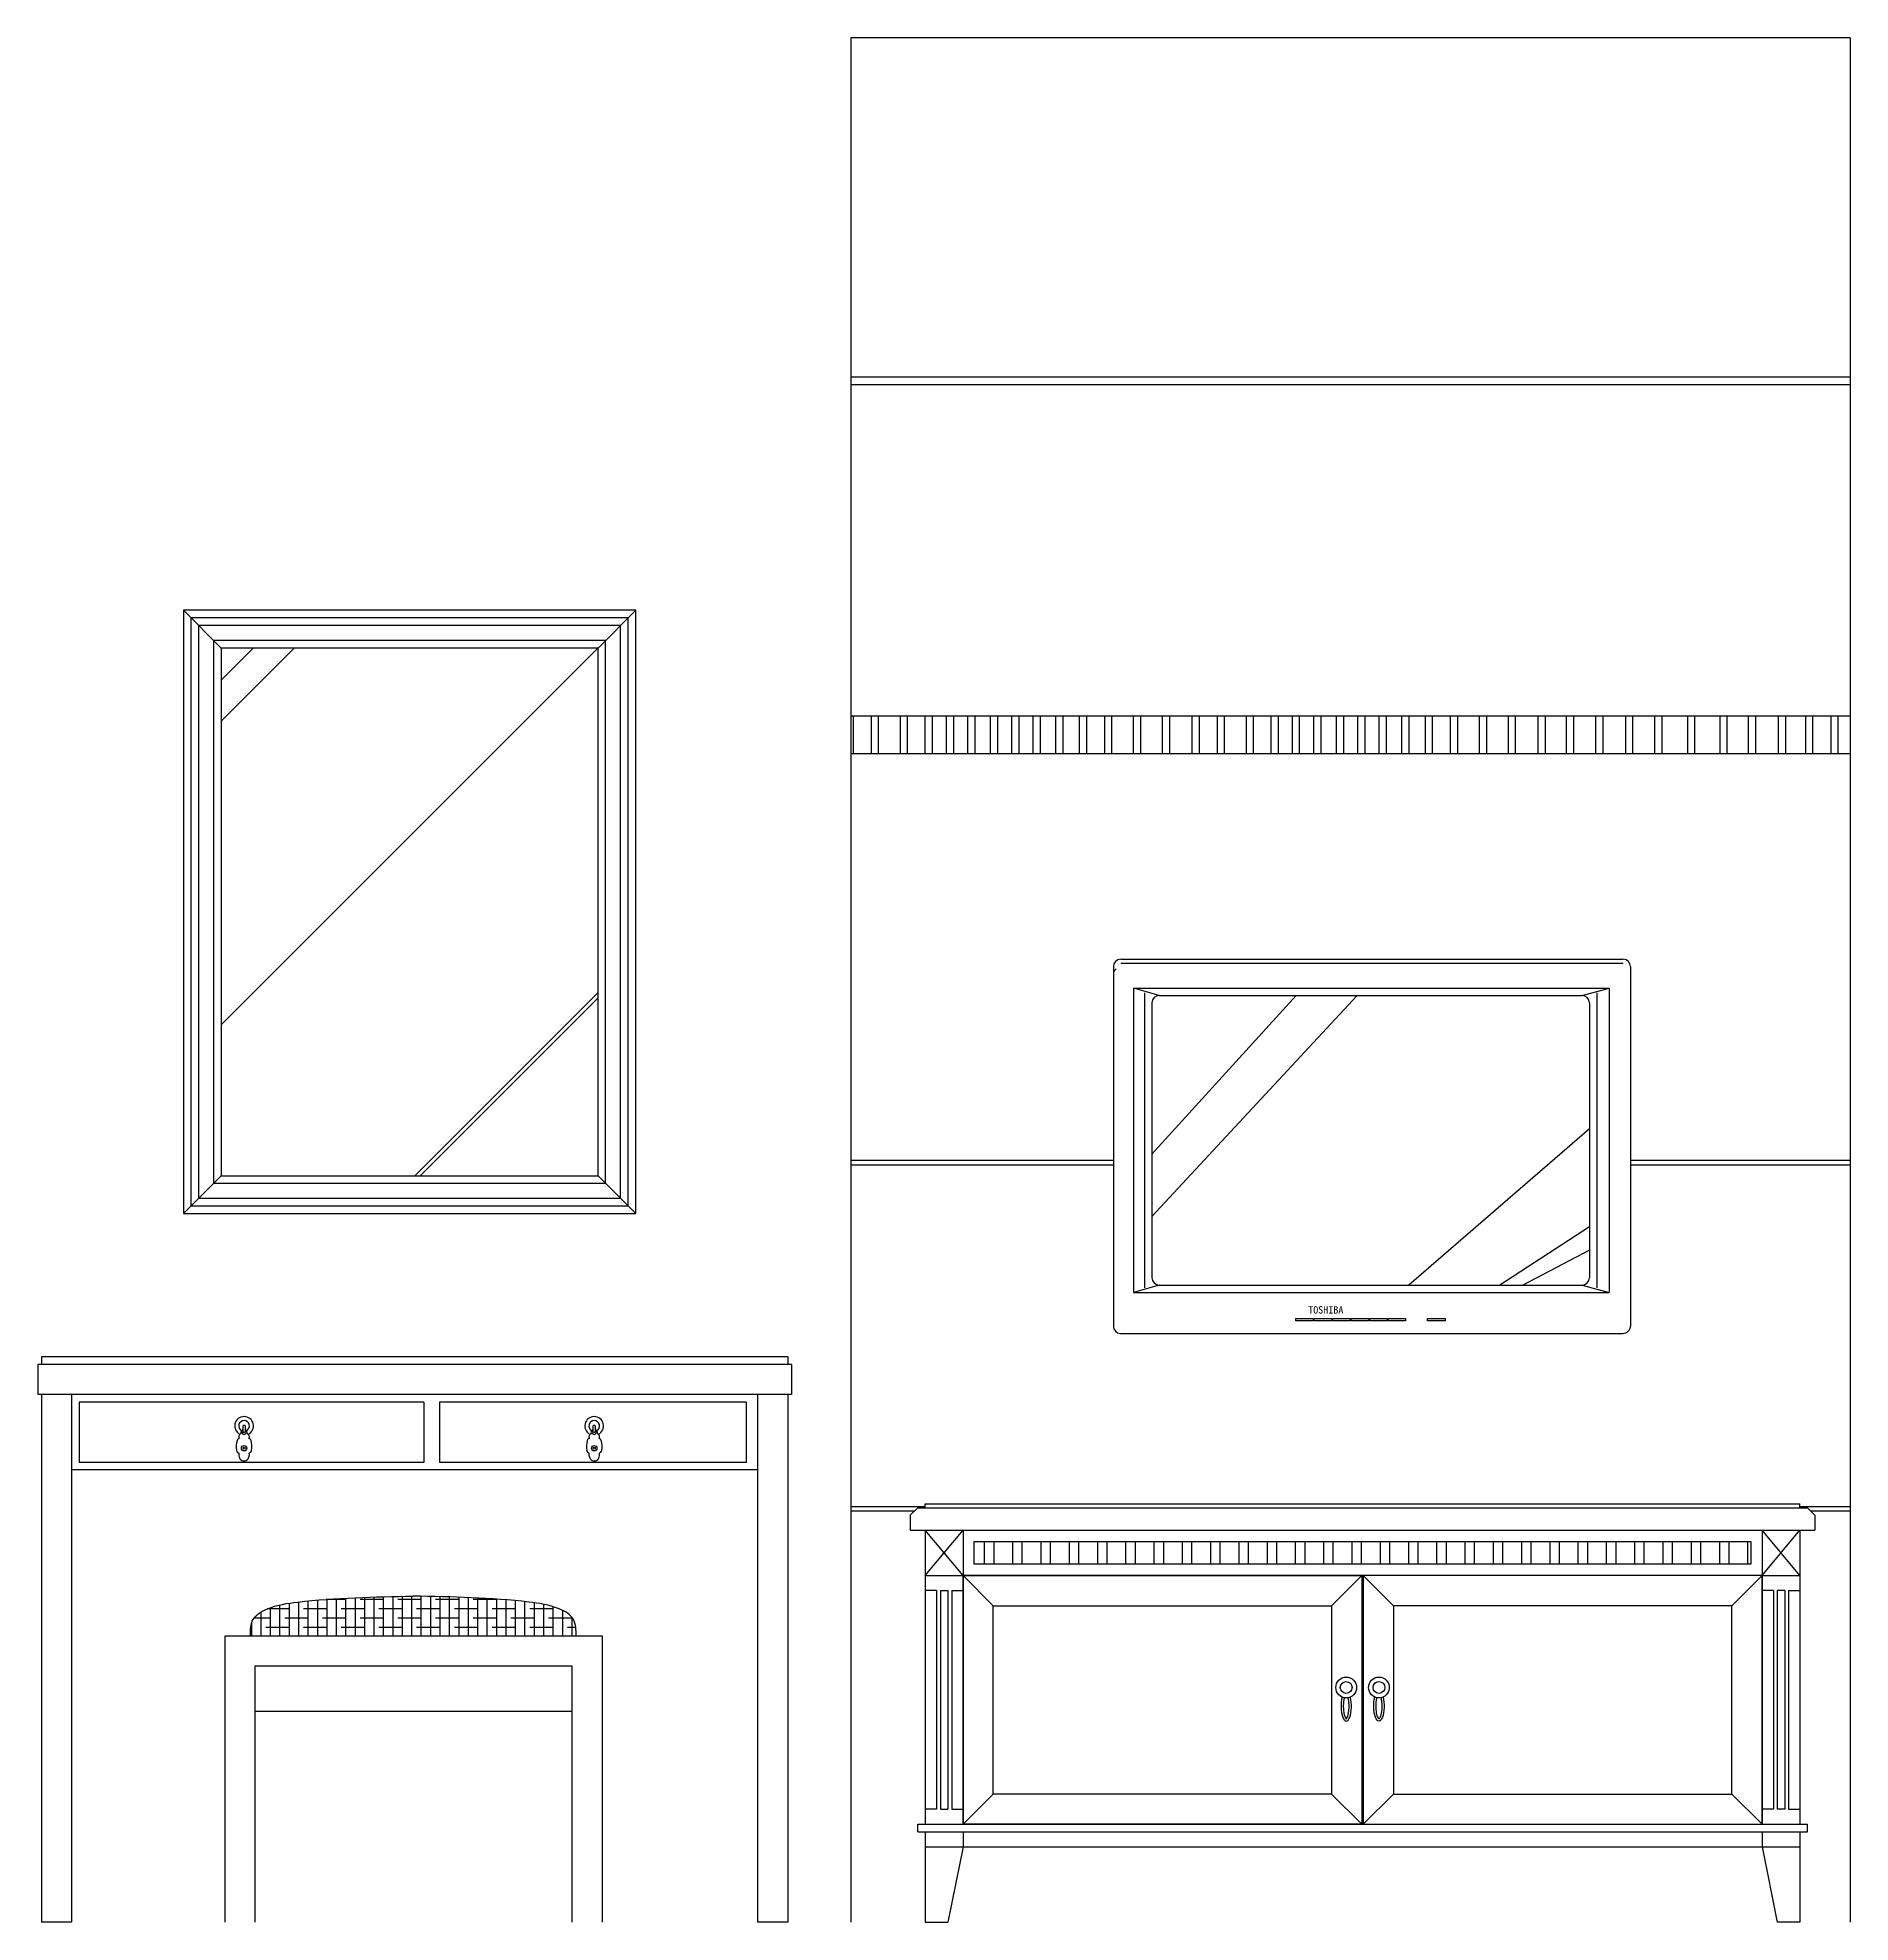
# Model space of a CAD drawing. Header units: inches. Extents: x 21 to 3896, y 0 to 2500.
# Drawn here: x 21 to 2426, y 0 to 2500 of the extents above; entities that cross this region are included whole.
import ezdxf

# ---------------------------------------------------------------- set-up
doc = ezdxf.new("R2010")
doc.units = ezdxf.units.IN
doc.header["$MEASUREMENT"] = 0
doc.layers.add('活动家具', color=251, linetype='Continuous')
doc.styles.get("Standard").update_dxf_attribs({"font": 'SimSun.ttf'})

msp = doc.modelspace()

# ---------------------------------------------------------------- linework, layer by layer
at = {"color": 8}
for p, q in [((1458.1, 1277.5), (2124.5, 1277.5)), ((1448.3, 1267.7), (1448.3, 791)), ((1448.3, 1260.9), (1451.9, 1264.6)), ((1458.1, 1272.2), (2124.5, 1272.2)), ((2134.3, 1267.7), (2134.3, 791)), ((1509.1, 1229.5), (1475, 1239.3)), ((1475, 1239.3), (2105.8, 1239.3)), ((1475, 1239.3), (1475, 835.4)), ((1489.5, 1232.9), (1489.5, 841.8)), ((1771.8, 1229.5), (1499.3, 936.2)), ((1690.8, 1229.5), (1499.3, 1019.1)), ((1509.1, 1229.5), (2070, 1229.5)), ((2070, 1229.5), (2105.8, 1239.3)), ((2089.6, 1232.9), (2089.6, 841.8)), ((2105.8, 1239.3), (2105.8, 835.4)), ((1499.3, 1219.7), (1499.3, 855)), ((2079.8, 1219.7), (2079.8, 855)), ((2079.8, 1052.5), (1840, 845.2)), ((2079.8, 922.7), (1961.1, 845.2)), ((2079.8, 891.7), (1991.4, 845.2)), ((1509.1, 845.2), (1475, 835.4)), ((1475, 835.4), (2105.8, 835.4)), ((1509.1, 845.2), (2070, 845.2)), ((2070, 845.2), (2105.8, 835.4)), ((1457.5, 781.2), (2123.9, 781.2))]:
    msp.add_line(p, q, dxfattribs=at)
for points in [[(1690.3, 801.1), (1713.4, 801.1), (1713.4, 797.9), (1690.3, 797.9)], [(1714.8, 801.1), (1737.9, 801.1), (1737.9, 797.9), (1714.8, 797.9)], [(1739.3, 801.1), (1762.4, 801.1), (1762.4, 797.9), (1739.3, 797.9)], [(1763.8, 801.1), (1786.9, 801.1), (1786.9, 797.9), (1763.8, 797.9)], [(1788.3, 801.1), (1811.4, 801.1), (1811.4, 797.9), (1788.3, 797.9)], [(1812.8, 801.1), (1835.9, 801.1), (1835.9, 797.9), (1812.8, 797.9)], [(1865, 801.1), (1888.2, 801.1), (1888.2, 797.9), (1865, 797.9)]]:
    msp.add_lwpolyline(points, close=True, dxfattribs=at)
for centre, radius, start, end in [((1458.1, 1267.7), 9.8, 90, 180), ((2124.5, 1267.7), 9.8, 0, 90), ((1509.1, 1219.7), 9.8, 90, 180), ((2070, 1219.7), 9.8, 0, 90), ((1509.1, 855), 9.8, 180, 270), ((1509.1, 855), 9.8, 180, 270), ((2070, 855), 9.8, 270, 0), ((2070, 855), 9.8, 270, 0), ((1458.1, 791), 9.8, 180, 266.7975), ((2124.2, 791.3), 10.1, 268.4218, 358.3757)]:
    msp.add_arc(centre, radius, start, end, dxfattribs=at)
at = {"layer": '活动家具', "color": 251, "ltscale": 100}
for p, q in [((1099.8, 2500), (1099.8, 0)), ((2425.8, 2500), (1099.8, 2500)), ((2425.8, 2500), (2425.8, 0)), ((1099.8, 2050), (2425.8, 2050)), ((1099.8, 2040), (2425.8, 2040)), ((214.7, 1740.4), (214.7, 940.4)), ((814.7, 1740.4), (214.7, 1740.4)), ((214.7, 1740.4), (264.7, 1690.4)), ((224.7, 1730.4), (224.7, 950.4)), ((804.7, 1730.4), (224.7, 1730.4)), ((764.7, 1690.4), (814.7, 1740.4)), ((804.7, 950.4), (804.7, 1730.4)), ((814.7, 940.4), (814.7, 1740.4)), ((234.7, 1720.4), (234.7, 960.4)), ((794.7, 1720.4), (234.7, 1720.4)), ((254.7, 1700.4), (254.7, 980.4)), ((774.7, 1700.4), (254.7, 1700.4)), ((774.7, 980.4), (774.7, 1700.4)), ((794.7, 960.4), (794.7, 1720.4)), ((264.7, 1690.4), (264.7, 990.4)), ((764.7, 1690.4), (264.7, 1690.4)), ((264.7, 1593.2), (361.8, 1690.4)), ((264.7, 1647.8), (307.2, 1690.4)), ((264.7, 1190.5), (764.5, 1690.4)), ((764.7, 990.4), (764.7, 1690.4)), ((1099.8, 1600.5), (2425.8, 1600.5)), ((1103, 1600.5), (1103, 1550.5)), ((1126.8, 1600.5), (1126.8, 1550.5)), ((1136.4, 1600.5), (1136.4, 1550.5)), ((1165.3, 1600.5), (1165.3, 1550.5)), ((1174.8, 1600.5), (1174.8, 1550.5)), ((1198.3, 1600.5), (1198.3, 1550.5)), ((1207.9, 1600.5), (1207.9, 1550.5)), ((1226.5, 1600.5), (1226.5, 1550.5)), ((1236, 1600.5), (1236, 1550.5)), ((1254.8, 1600.5), (1254.8, 1550.5)), ((1264.4, 1600.5), (1264.4, 1550.5)), ((1285, 1600.5), (1285, 1550.5)), ((1294.5, 1600.5), (1294.5, 1550.5)), ((1313.1, 1600.5), (1313.1, 1550.5)), ((1322.7, 1600.5), (1322.7, 1550.5)), ((1341.5, 1600.5), (1341.5, 1550.5)), ((1351.1, 1600.5), (1351.1, 1550.5)), ((1371.7, 1600.5), (1371.7, 1550.5)), ((1381.2, 1600.5), (1381.2, 1550.5)), ((1402.8, 1600.5), (1402.8, 1550.5)), ((1412.4, 1600.5), (1412.4, 1550.5)), ((1436.3, 1600.5), (1436.3, 1550.5)), ((1445.8, 1600.5), (1445.8, 1550.5)), ((1474.7, 1600.5), (1474.7, 1550.5)), ((1484.2, 1600.5), (1484.2, 1550.5)), ((1512.9, 1600.5), (1512.9, 1550.5)), ((1522.5, 1600.5), (1522.5, 1550.5)), ((1552.4, 1600.5), (1552.4, 1550.5)), ((1561.9, 1600.5), (1561.9, 1550.5)), ((1585.8, 1600.5), (1585.8, 1550.5)), ((1595.3, 1600.5), (1595.3, 1550.5)), ((1624.2, 1600.5), (1624.2, 1550.5)), ((1633.8, 1600.5), (1633.8, 1550.5)), ((1657.3, 1600.5), (1657.3, 1550.5)), ((1666.8, 1600.5), (1666.8, 1550.5)), ((1685.4, 1600.5), (1685.4, 1550.5)), ((1694.9, 1600.5), (1694.9, 1550.5)), ((1713.8, 1600.5), (1713.8, 1550.5)), ((1723.3, 1600.5), (1723.3, 1550.5)), ((1743.9, 1600.5), (1743.9, 1550.5)), ((1753.5, 1600.5), (1753.5, 1550.5)), ((1772.1, 1600.5), (1772.1, 1550.5)), ((1781.6, 1600.5), (1781.6, 1550.5)), ((1800.4, 1600.5), (1800.4, 1550.5)), ((1810, 1600.5), (1810, 1550.5)), ((1830.6, 1600.5), (1830.6, 1550.5)), ((1840.1, 1600.5), (1840.1, 1550.5)), ((1861.8, 1600.5), (1861.8, 1550.5)), ((1871.3, 1600.5), (1871.3, 1550.5)), ((1895.2, 1600.5), (1895.2, 1550.5)), ((1904.7, 1600.5), (1904.7, 1550.5)), ((1933.6, 1600.5), (1933.6, 1550.5)), ((1943.2, 1600.5), (1943.2, 1550.5)), ((1971.9, 1600.5), (1971.9, 1550.5)), ((1981.4, 1600.5), (1981.4, 1550.5)), ((2011.3, 1600.5), (2011.3, 1550.5)), ((2020.8, 1600.5), (2020.8, 1550.5)), ((2049, 1600.5), (2049, 1550.5)), ((2058.5, 1600.5), (2058.5, 1550.5)), ((2087.9, 1600.5), (2087.9, 1550.5)), ((2097.5, 1600.5), (2097.5, 1550.5)), ((2127.5, 1600.5), (2127.5, 1550.5)), ((2137, 1600.5), (2137, 1550.5)), ((2166.1, 1600.5), (2166.1, 1550.5)), ((2175.7, 1600.5), (2175.7, 1550.5)), ((2209.6, 1600.5), (2209.6, 1550.5)), ((2219.1, 1600.5), (2219.1, 1550.5)), ((2252.5, 1600.5), (2252.5, 1550.5)), ((2262, 1600.5), (2262, 1550.5)), ((2290.4, 1600.5), (2290.4, 1550.5)), ((2299.9, 1600.5), (2299.9, 1550.5)), ((2330.1, 1600.5), (2330.1, 1550.5)), ((2339.6, 1600.5), (2339.6, 1550.5)), ((2366.2, 1600.5), (2366.2, 1550.5)), ((2375.8, 1600.5), (2375.8, 1550.5)), ((2399.8, 1600.5), (2399.8, 1550.5)), ((2409.4, 1600.5), (2409.4, 1550.5)), ((1099.8, 1550.5), (2425.8, 1550.5)), ((521.8, 990.4), (764.7, 1233.3)), ((528.6, 990.4), (764.7, 1226.4)), ((1448.3, 1010.4), (1099.8, 1010.4)), ((1448.3, 1004.4), (1099.8, 1004.4)), ((2425.8, 1010.4), (2134.3, 1010.4)), ((2425.8, 1004.4), (2134.3, 1004.4)), ((264.7, 990.4), (214.7, 940.4)), ((254.7, 980.4), (774.7, 980.4)), ((264.7, 990.4), (764.7, 990.4)), ((764.7, 990.4), (814.7, 940.4)), ((224.7, 950.4), (804.7, 950.4)), ((234.7, 960.4), (794.7, 960.4)), ((214.7, 940.4), (814.7, 940.4)), ((26.4, 750.1), (26.4, 740.1)), ((1016.4, 750), (26.4, 750.1)), ((1016.4, 750), (1016.4, 740)), ((21.4, 740), (21.4, 700)), ((1021.4, 740), (21.4, 740)), ((1021.4, 740), (1021.4, 700)), ((1021.4, 700), (21.4, 700)), ((26.4, 700.1), (26.4, 0)), ((66.4, 700.1), (66.4, 0)), ((976.4, 700), (976.4, 0)), ((1016.4, 700), (1016.4, 0)), ((76.4, 690.1), (76.4, 610.1)), ((533.4, 690), (76.4, 690.1)), ((533.4, 690), (533.4, 610)), ((554.3, 690), (554.3, 610)), ((961.4, 690), (554.3, 690)), ((961.4, 690), (961.4, 610)), ((293.4, 658.3), (293.4, 650.9)), ((297, 650.9), (297, 658.3)), ((757.8, 658.3), (757.8, 650.9)), ((761.4, 650.9), (761.4, 658.3)), ((976.4, 600), (66.4, 600.1)), ((533.4, 610), (76.4, 610.1)), ((961.4, 610), (554.3, 610)), ((1099.8, 551.7), (1198.8, 551.7)), ((1198.8, 550), (1198.8, 555)), ((1198.8, 555), (2358.8, 555)), ((2358.8, 550), (2358.8, 555)), ((2358.8, 551.7), (2425.8, 551.7)), ((1099.8, 545.7), (1184.5, 545.7)), ((1178.8, 540), (1188.8, 550)), ((1178.8, 540), (1178.8, 520)), ((1188.8, 550), (2368.8, 550)), ((2368.8, 550), (2378.8, 540)), ((2373.1, 545.7), (2425.8, 545.7)), ((2378.8, 540), (2378.8, 520)), ((1178.8, 520), (2378.8, 520)), ((1198.8, 460), (1248.8, 520)), ((1248.8, 460), (1198.8, 520)), ((1198.8, 520), (1198.8, 130)), ((1248.8, 520), (1248.8, 130)), ((1263.8, 475), (1263.8, 505)), ((1263.8, 505), (2293.8, 505)), ((1277.5, 475), (1277.5, 505)), ((1290, 475), (1290, 505)), ((1315, 475), (1315, 505)), ((1327.5, 475), (1327.5, 505)), ((1352.5, 475), (1352.5, 505)), ((1365, 475), (1365, 505)), ((1390, 475), (1390, 505)), ((1402.5, 475), (1402.5, 505)), ((1427.5, 475), (1427.5, 505)), ((1440, 475), (1440, 505)), ((1465, 475), (1465, 505)), ((1477.5, 475), (1477.5, 505)), ((1502.5, 475), (1502.5, 505)), ((1515, 475), (1515, 505)), ((1540, 475), (1540, 505)), ((1552.5, 475), (1552.5, 505)), ((1577.5, 475), (1577.5, 505)), ((1590, 475), (1590, 505)), ((1615, 475), (1615, 505)), ((1627.5, 475), (1627.5, 505)), ((1652.5, 475), (1652.5, 505)), ((1665, 475), (1665, 505)), ((1690, 475), (1690, 505)), ((1702.5, 475), (1702.5, 505)), ((1727.5, 475), (1727.5, 505)), ((1740, 475), (1740, 505)), ((1765, 475), (1765, 505)), ((1777.5, 475), (1777.5, 505)), ((1802.5, 475), (1802.5, 505)), ((1815, 475), (1815, 505)), ((1840, 475), (1840, 505)), ((1852.5, 475), (1852.5, 505)), ((1877.5, 475), (1877.5, 505)), ((1890, 475), (1890, 505)), ((1915, 475), (1915, 505)), ((1927.5, 475), (1927.5, 505)), ((1952.5, 475), (1952.5, 505)), ((1965, 475), (1965, 505)), ((1990, 475), (1990, 505)), ((2002.5, 475), (2002.5, 505)), ((2027.5, 475), (2027.5, 505)), ((2040, 475), (2040, 505)), ((2065, 475), (2065, 505)), ((2077.5, 475), (2077.5, 505)), ((2102.5, 475), (2102.5, 505)), ((2115, 475), (2115, 505)), ((2140, 475), (2140, 505)), ((2152.5, 475), (2152.5, 505)), ((2177.5, 475), (2177.5, 505)), ((2190, 475), (2190, 505)), ((2215, 475), (2215, 505)), ((2227.5, 475), (2227.5, 505)), ((2252.5, 475), (2252.5, 505)), ((2265, 475), (2265, 505)), ((2290, 475), (2290, 505)), ((2293.8, 505), (2293.8, 475)), ((2308.8, 460), (2358.8, 520)), ((2358.8, 460), (2308.8, 520)), ((2308.8, 520), (2308.8, 130)), ((2358.8, 520), (2358.8, 130)), ((2293.8, 475), (1263.8, 475)), ((1198.8, 460), (1248.8, 460)), ((1288.8, 420), (1248.8, 460)), ((2308.8, 460), (1248.8, 460)), ((1248.8, 130), (1248.8, 460)), ((1248.8, 460), (1777.8, 460)), ((1737.8, 420), (1777.8, 460)), ((1777.8, 460), (1777.8, 130)), ((1777.8, 460), (1777.8, 130)), ((1819.8, 420), (1779.8, 460)), ((1779.8, 460), (1779.8, 130)), ((2308.8, 460), (1779.8, 460)), ((1779.8, 460), (1779.8, 130)), ((2268.8, 420), (2308.8, 460)), ((2308.8, 460), (2358.8, 460)), ((2308.8, 130), (2308.8, 460)), ((380.3, 380), (380.3, 426.3)), ((392.8, 380), (392.8, 427.5)), ((430.3, 428.4), (403.9, 428.4)), ((405.3, 380), (405.3, 428.5)), ((417.8, 380), (417.8, 429.3)), ((430.3, 380), (430.3, 430)), ((442.8, 380), (442.8, 430.6)), ((480.3, 428.4), (449.1, 428.4)), ((455.3, 380), (455.3, 431.1)), ((467.8, 380), (467.8, 431.5)), ((480.3, 380), (480.3, 431.9)), ((492.8, 380), (492.8, 432.2)), ((530.3, 428.4), (499.1, 428.4)), ((505.3, 380), (505.3, 432.5)), ((517.8, 380), (517.8, 432.8)), ((530.3, 380), (530.3, 432.6)), ((542.8, 380), (542.8, 432.3)), ((580.3, 428.4), (549.1, 428.4)), ((555.3, 380), (555.3, 432)), ((567.8, 380), (567.8, 431.7)), ((580.3, 380), (580.3, 431.3)), ((592.8, 380), (592.8, 430.8)), ((630.3, 428.4), (599.1, 428.4)), ((605.3, 380), (605.3, 430.2)), ((617.8, 380), (617.8, 429.5)), ((630.3, 380), (630.3, 428.7)), ((642.8, 380), (642.8, 427.8)), ((655.3, 380), (655.3, 426.7)), ((667.8, 380), (667.8, 425.4)), ((1213.8, 440), (1198.8, 440)), ((1213.8, 440), (1213.8, 150)), ((1218.8, 440), (1228.8, 440)), ((1218.8, 440), (1218.8, 150)), ((1228.8, 440), (1228.8, 150)), ((1233.8, 440), (1248.8, 440)), ((1233.8, 440), (1233.8, 150)), ((2323.8, 440), (2308.8, 440)), ((2323.8, 440), (2323.8, 150)), ((2338.8, 440), (2328.8, 440)), ((2328.8, 440), (2328.8, 150)), ((2338.8, 440), (2338.8, 150)), ((2343.8, 440), (2358.8, 440)), ((2343.8, 440), (2343.8, 150)), ((330.3, 403.4), (308.2, 403.4)), ((317.8, 380), (317.8, 411.7)), ((355.3, 415.9), (326.4, 415.9)), ((330.3, 380), (330.3, 417.4)), ((342.8, 380), (342.8, 421.1)), ((380.3, 403.4), (349.1, 403.4)), ((355.3, 380), (355.3, 423.4)), ((367.8, 380), (367.8, 425)), ((405.3, 415.9), (374.1, 415.9)), ((430.3, 403.4), (399.1, 403.4)), ((455.3, 415.9), (424.1, 415.9)), ((480.3, 403.4), (449.1, 403.4)), ((505.3, 415.9), (474.1, 415.9)), ((530.3, 403.4), (499.1, 403.4)), ((555.3, 415.9), (524.1, 415.9)), ((580.3, 403.4), (549.1, 403.4)), ((605.3, 415.9), (574.1, 415.9)), ((630.3, 403.4), (599.1, 403.4)), ((655.3, 415.9), (624.1, 415.9)), ((680.3, 403.4), (649.1, 403.4)), ((705.3, 415.9), (674.1, 415.9)), ((680.3, 380), (680.3, 423.9)), ((692.8, 380), (692.8, 421.8)), ((730.3, 403.4), (699.1, 403.4)), ((705.3, 380), (705.3, 418.6)), ((717.8, 380), (717.8, 413.6)), ((730.3, 380), (730.3, 404.4)), ((1288.8, 170), (1288.8, 420)), ((1288.8, 420), (1737.8, 420)), ((1737.8, 420), (1737.8, 170)), ((2268.8, 420), (1819.8, 420)), ((1819.8, 420), (1819.8, 170)), ((2268.8, 170), (2268.8, 420)), ((270.1, 380), (770.1, 380)), ((270.1, 0), (270.1, 380)), ((305.3, 390.9), (304, 390.9)), ((305.3, 380), (305.3, 397.5)), ((355.3, 390.9), (324.1, 390.9)), ((405.3, 390.9), (374.1, 390.9)), ((455.3, 390.9), (424.1, 390.9)), ((505.3, 390.9), (474.1, 390.9)), ((555.3, 390.9), (524.1, 390.9)), ((605.3, 390.9), (574.1, 390.9)), ((655.3, 390.9), (624.1, 390.9)), ((705.3, 390.9), (674.1, 390.9)), ((735.2, 390.9), (724.1, 390.9)), ((770.1, 380), (770.1, 0)), ((310.1, 340), (730.1, 340)), ((310.1, 0), (310.1, 340)), ((730.1, 340), (730.1, 0)), ((310.1, 280), (730.1, 280)), ((1288.8, 170), (1248.8, 130)), ((1737.8, 170), (1288.8, 170)), ((1737.8, 170), (1777.8, 130)), ((1819.8, 170), (1779.8, 130)), ((1819.8, 170), (2268.8, 170)), ((2268.8, 170), (2308.8, 130)), ((1188.8, 120), (1188.8, 130)), ((1188.8, 130), (2368.8, 130)), ((1213.8, 150), (1198.8, 150)), ((1218.8, 150), (1228.8, 150)), ((1233.8, 150), (1248.8, 150)), ((1777.8, 130), (1248.8, 130)), ((1779.8, 130), (2308.8, 130)), ((2323.8, 150), (2308.8, 150)), ((2338.8, 150), (2328.8, 150)), ((2343.8, 150), (2358.8, 150)), ((2368.8, 120), (2368.8, 130)), ((1188.8, 120), (2368.8, 120)), ((1198.8, 120), (1198.8, 0)), ((1248.8, 120), (1248.8, 100)), ((2308.8, 120), (2308.8, 100)), ((2358.8, 120), (2358.8, 0)), ((1198.8, 100), (1248.8, 100)), ((1248.8, 100), (1228.8, 0)), ((1248.8, 100), (2308.8, 100)), ((2308.8, 100), (2328.8, 0)), ((2308.8, 100), (2358.8, 100)), ((66.4, 0), (26.4, 0)), ((1016.4, 0), (976.4, 0)), ((1198.8, 0), (1228.8, 0)), ((2358.8, 0), (2328.8, 0))]:
    msp.add_line(p, q, dxfattribs=at)
for centre, radius in [((295.2, 628.9), 3.54), ((295.2, 628.9), 1.38), ((759.7, 628.9), 3.54), ((759.7, 628.9), 1.38), ((1757.1, 311.5), 13.8), ((1800.5, 311.5), 13.8), ((1757.1, 311.5), 7.82), ((1800.5, 311.5), 7.82)]:
    msp.add_circle(centre, radius, dxfattribs=at)
for centre, radius, start, end in [((295.2, 658.5), 12.4, 296.607, 243.393), ((295.2, 658.5), 7.04, 297.7535, 242.2465), ((295.8, 649.2), 5.01, 119.505, 191.1479), ((294.8, 649.8), 2.25, 128.2706, 187.0498), ((295.2, 657), 2.23, 35.3232, 144.6768), ((295.2, 652.2), 2.23, 215.3232, 324.6768), ((294.5, 649.2), 5.01, 348.8521, 60.495), ((295.6, 649.8), 2.25, 352.9502, 51.7294), ((759.6, 658.5), 12.4, 296.607, 243.393), ((759.6, 658.5), 7.04, 297.7535, 242.2465), ((760.3, 649.2), 5.01, 119.505, 191.1479), ((759.2, 649.8), 2.25, 128.2706, 187.0498), ((759.6, 657), 2.23, 35.3232, 144.6768), ((759.6, 652.2), 2.23, 215.3232, 324.6768), ((759, 649.2), 5.01, 348.8521, 60.495), ((760.1, 649.8), 2.25, 352.9502, 51.7294), ((316.1, 631), 31.3, 164.6817, 189.2111), ((289.6, 626.7), 4.47, 188.9398, 251.8294), ((289, 638.5), 3.16, 93.7032, 166.4626), ((292.6, 644), 4.53, 112.2546, 211.1023), ((295.2, 649.9), 2.69, 189.1211, 350.8789), ((297.7, 644), 4.53, 328.8977, 67.7454), ((301.4, 638.5), 3.16, 13.5374, 86.2968), ((300.8, 626.7), 4.47, 288.1706, 351.0602), ((274.2, 631), 31.3, 350.7889, 15.3183), ((780.6, 631), 31.3, 164.6817, 189.2111), ((754, 626.7), 4.47, 188.9398, 251.8294), ((753.4, 638.5), 3.16, 93.7032, 166.4626), ((757.1, 644), 4.53, 112.2546, 211.1023), ((759.6, 649.9), 2.69, 189.1211, 350.8789), ((762.2, 644), 4.53, 328.8977, 67.7454), ((765.8, 638.5), 3.16, 13.5374, 86.2968), ((765.2, 626.7), 4.47, 288.1706, 351.0602), ((738.7, 631), 31.3, 350.7889, 15.3183), ((297.6, 620.6), 9.63, 168.8838, 235.4542), ((295.3, 620.6), 8.51, 248.7879, 269.424), ((295.1, 620.6), 8.51, 270.576, 291.2121), ((292.7, 620.6), 9.63, 304.5458, 11.1162), ((762.1, 620.6), 9.63, 168.8838, 235.4542), ((759.7, 620.6), 8.51, 248.7879, 269.424), ((759.5, 620.6), 8.51, 270.576, 291.2121), ((757.2, 620.6), 9.63, 304.5458, 11.1162)]:
    msp.add_arc(centre, radius, start, end, dxfattribs=at)
msp.add_ellipse((1757.1, 286.6), major_axis=(0, 19.8), ratio=0.346891, start_param=0.907487, end_param=5.375698, dxfattribs=at)
at = {"layer": '活动家具', "color": 251, "ltscale": 100, "extrusion": (0, 0, -1)}
msp.add_ellipse((1800.5, 286.6), major_axis=(0, 19.8), ratio=0.346891, start_param=0.907487, end_param=5.375698, dxfattribs=at)
at = {"layer": '活动家具', "color": 251, "ltscale": 100}
for points in [[(303.6, 380), (307.2, 401.8), (326.2, 415.8), (366.3, 424.8), (519.6, 432.8)], [(735.6, 380), (732.1, 401.8), (713, 415.8), (673, 424.8), (519.6, 432.8)]]:
    msp.add_spline(points, degree=3, dxfattribs=at)
for points, knots in [([(1754.6, 297.9), (1754.4, 297.1), (1754.2, 296.3), (1753.8, 294.1), (1753.6, 292.6), (1753.2, 288.7), (1753.2, 286.3), (1753.4, 281.7), (1753.7, 279.4), (1754.4, 275.9), (1754.7, 274.6), (1755.4, 272.6), (1755.8, 271.9), (1756.3, 270.8), (1756.6, 270.5), (1756.9, 270.1), (1757, 270), (1757.1, 269.9)], [4.054832, 4.054832, 4.054832, 4.054832, 4.21662, 4.21662, 4.473721, 4.473721, 4.851007, 4.851007, 5.228293, 5.228293, 5.507604, 5.507604, 5.724092, 5.724092, 5.895948, 5.895948, 5.99471, 5.99471, 5.99471, 5.99471]), ([(1757.1, 269.9), (1757.2, 270), (1757.4, 270.2), (1757.7, 270.6), (1757.9, 270.9), (1758.5, 272), (1758.9, 272.9), (1759.6, 275.1), (1759.9, 276.4), (1760.4, 279.1), (1760.6, 280.6), (1761, 284.4), (1761, 286.8), (1760.8, 291.5), (1760.5, 293.8), (1760, 296.5), (1759.8, 297.2), (1759.6, 297.9)], [0.288475, 0.288475, 0.288475, 0.288475, 0.42465, 0.42465, 0.560824, 0.560824, 0.817926, 0.817926, 1.075027, 1.075027, 1.332128, 1.332128, 1.709414, 1.709414, 2.0867, 2.0867, 2.228351, 2.228351, 2.228351, 2.228351]), ([(1800.5, 269.9), (1800.4, 270), (1800.2, 270.2), (1799.9, 270.6), (1799.7, 270.9), (1799.1, 272), (1798.7, 272.9), (1798, 275.1), (1797.7, 276.4), (1797.2, 279.1), (1797, 280.6), (1796.6, 284.4), (1796.6, 286.8), (1796.8, 291.5), (1797.1, 293.8), (1797.6, 296.5), (1797.8, 297.2), (1798, 297.9)], [0.288475, 0.288475, 0.288475, 0.288475, 0.42465, 0.42465, 0.560824, 0.560824, 0.817926, 0.817926, 1.075027, 1.075027, 1.332128, 1.332128, 1.709414, 1.709414, 2.0867, 2.0867, 2.228351, 2.228351, 2.228351, 2.228351]), ([(1803, 297.9), (1803.2, 297.1), (1803.4, 296.3), (1803.8, 294.1), (1804, 292.6), (1804.4, 288.7), (1804.4, 286.3), (1804.2, 281.7), (1803.9, 279.4), (1803.2, 275.9), (1802.9, 274.6), (1802.2, 272.6), (1801.8, 271.9), (1801.3, 270.8), (1801, 270.5), (1800.7, 270.1), (1800.6, 270), (1800.5, 269.9)], [4.054832, 4.054832, 4.054832, 4.054832, 4.21662, 4.21662, 4.473721, 4.473721, 4.851007, 4.851007, 5.228293, 5.228293, 5.507604, 5.507604, 5.724092, 5.724092, 5.895948, 5.895948, 5.99471, 5.99471, 5.99471, 5.99471])]:
    msp.add_open_spline(points, degree=3, knots=knots, dxfattribs=at)

# ---------------------------------------------------------------- texts
at = {"color": 8, "insert": (1706.7, 817.3), "char_height": 9.8, "width": 203.388, "attachment_point": 1}
msp.add_mtext('TOSHIBA', dxfattribs=at)

doc.saveas('drawing.dxf')
